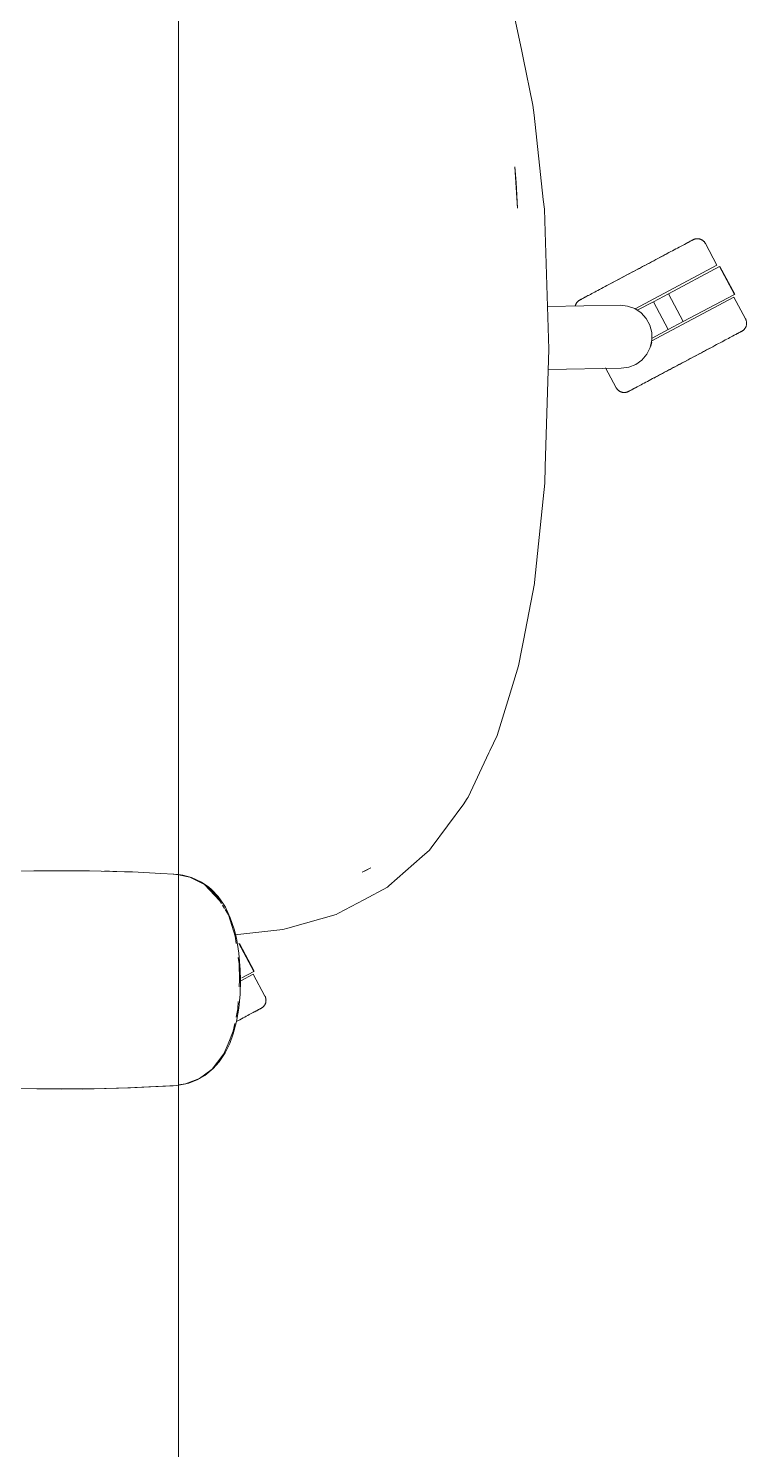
# Model space of a CAD drawing. Header units: millimetres. Extents: x 155927 to 317870, y -36033 to 97293.
# Drawn here: x 180112 to 180431, y 9941 to 10572 of the extents above; entities that cross this region are included whole.
import ezdxf

# ---------------------------------------------------------------- set-up
doc = ezdxf.new("R2010")
doc.units = ezdxf.units.MM
doc.header["$MEASUREMENT"] = 0
doc.layers.add('G-IMPT', color=8, linetype='CONTINUOUS', lineweight=9)
doc.layers.add('I-FURN', color=8, linetype='CONTINUOUS', lineweight=9)

msp = doc.modelspace()

# ---------------------------------------------------------------- linework, layer by layer
at = {"layer": 'G-IMPT'}
for p, q in [((180331.13, 10562.12), (180328.26, 10575.94)), ((180331.9, 10558.44), (180331.13, 10562.12)), ((180331.9, 10558.44), (180336.24, 10537.49)), ((180336.24, 10537.49), (180336.73, 10533.08)), ((180340.86, 10495.63), (180336.73, 10533.08)), ((180328.21, 10510.07), (180328.82, 10503.13)), ((180329.46, 10491.79), (180328.21, 10510.07)), ((180329.46, 10491.79), (180328.82, 10503.13)), ((180340.86, 10495.63), (180341.34, 10491.26)), ((180341.67, 10481.32), (180341.34, 10491.26)), ((180341.67, 10481.32), (180343.37, 10429.14)), ((180343.37, 10429.14), (180341.75, 10376.97)), ((180341.75, 10376.97), (180341.53, 10369.71)), ((180340.8, 10362.65), (180341.53, 10369.71)), ((180336.98, 10325.65), (180340.8, 10362.65)), ((180332.02, 10299.81), (180336.89, 10325.19)), ((180336.98, 10325.65), (180336.89, 10325.19)), ((180329.86, 10288.55), (180331.32, 10296.15)), ((180332.02, 10299.81), (180331.32, 10296.15)), ((180325.66, 10274.94), (180329.86, 10288.55)), ((180320.34, 10257.67), (180325.66, 10274.94)), ((180320.34, 10257.67), (180317.15, 10250.9)), ((180307.45, 10230.34), (180316.72, 10249.98)), ((180316.72, 10249.98), (180317.15, 10250.9)), ((180305.63, 10227.29), (180291.06, 10207.79)), ((180305.63, 10227.29), (180306.09, 10228.06)), ((180306.09, 10228.06), (180307.03, 10229.63)), ((180307.45, 10230.34), (180307.03, 10229.63)), ((180291.06, 10207.79), (180290.34, 10206.82)), ((180287.08, 10203.95), (180272.29, 10190.93)), ((180287.08, 10203.95), (180290.34, 10206.82)), ((180114.62, 10197.54), (180102.31, 10197.25)), ((180114.62, 10197.54), (180120.09, 10197.61)), ((180134.81, 10197.62), (180120.09, 10197.61)), ((180139.32, 10197.57), (180134.81, 10197.62)), ((180139.32, 10197.57), (180154.99, 10197.19)), ((180146.04, 10197.39), (180148.26, 10197.39)), ((180151.59, 10197.25), (180148.26, 10197.39)), ((180154.99, 10197.19), (180158.53, 10197.07)), ((180171.09, 10196.45), (180158.53, 10197.07)), ((180171.09, 10196.45), (180176.76, 10196.17)), ((180178.83, 10195.74), (180176.53, 10196.17)), ((180176.76, 10196.17), (180178.83, 10195.91)), ((180178.83, 10195.91), (180180.76, 10195.67)), ((180183.88, 10194.8), (180178.83, 10195.74)), ((180180.76, 10195.67), (180184.72, 10194.6)), ((180264.32, 10198.96), (180260.43, 10197)), ((180262.03, 10197.78), (180260.43, 10197)), ((180264.32, 10198.96), (180262.03, 10197.78)), ((180188.14, 10192.7), (180183.88, 10194.8)), ((180189.04, 10192.62), (180184.72, 10194.6)), ((180188.14, 10192.7), (180190.37, 10191.59)), ((180189.04, 10192.62), (180192.26, 10190.41)), ((180196.08, 10186.29), (180190.37, 10191.59)), ((180197.28, 10184.2), (180190.37, 10191.59)), ((180190.37, 10191.59), (180192.78, 10189.36)), ((180193.59, 10189.28), (180192.26, 10190.41)), ((180195.42, 10186.33), (180192.78, 10189.36)), ((180193.59, 10189.28), (180196.45, 10186.23)), ((180261.19, 10184.76), (180271.62, 10190.35)), ((180272.29, 10190.93), (180271.62, 10190.35)), ((180197.28, 10184.2), (180196, 10185.67)), ((180197.97, 10183.13), (180196.08, 10186.29)), ((180196.45, 10186.23), (180198.9, 10182.78)), ((180199.3, 10180.91), (180198.44, 10182.35)), ((180199.7, 10181.4), (180198.9, 10182.78)), ((180249.95, 10178.75), (180261.19, 10184.76)), ((180201.04, 10177.99), (180199.58, 10180.44)), ((180201.91, 10176.77), (180199.7, 10181.4)), ((180204.07, 10168.59), (180201.04, 10177.99)), ((180203.65, 10171.68), (180201.91, 10176.77)), ((180227.49, 10172.15), (180248.84, 10178.16)), ((180248.84, 10178.16), (180249.95, 10178.75)), ((180203.65, 10171.68), (180204.62, 10167.75)), ((180203.95, 10169.1), (180225.23, 10171.51)), ((180227.49, 10172.15), (180225.23, 10171.51)), ((180204.54, 10165.3), (180204.07, 10168.59)), ((180204.62, 10167.75), (180205.74, 10160.99)), ((180205.8, 10156.33), (180205.41, 10159.12)), ((180206.32, 10153.68), (180205.74, 10160.99)), ((180205.8, 10156.33), (180206.03, 10149.17)), ((180206.32, 10153.68), (180206.41, 10149.17)), ((180205.84, 10146.06), (180206.03, 10149.17)), ((180206.41, 10149.17), (180206.23, 10142.83)), ((180205.25, 10136.34), (180205.44, 10139.55)), ((180205.66, 10136.68), (180206.23, 10142.83)), ((180204.48, 10132.59), (180205.25, 10136.34)), ((180205.66, 10136.68), (180204.66, 10130.75)), ((180203.21, 10126.38), (180200.88, 10120.76)), ((180203.21, 10126.38), (180203.91, 10129.85)), ((180203.23, 10125.27), (180204.66, 10130.75)), ((180199.04, 10116.36), (180200.88, 10120.76)), ((180199.66, 10116.86), (180201.65, 10120.93)), ((180203.23, 10125.27), (180201.65, 10120.93)), ((180193.82, 10109.58), (180199.04, 10116.36)), ((180199.66, 10116.86), (180197.01, 10112.81)), ((180187.17, 10104.74), (180190.6, 10106.7)), ((180188.2, 10105.41), (180193.82, 10109.58)), ((180190.6, 10106.7), (180194.34, 10109.77)), ((180197.01, 10112.81), (180194.34, 10109.77)), ((180115.98, 10100.77), (180107.56, 10100.94)), ((180115.98, 10100.77), (180146, 10100.89)), ((180115.98, 10100.77), (180136.17, 10100.73)), ((180115.98, 10100.77), (180126.78, 10100.69)), ((180146, 10100.89), (180126.78, 10100.69)), ((180136.17, 10100.73), (180157.56, 10101.23)), ((180136.17, 10100.73), (180156.35, 10101.19)), ((180136.17, 10100.73), (180146, 10100.89)), ((180136.17, 10100.77), (180138.2, 10100.75)), ((180138.2, 10100.75), (180140.11, 10100.82)), ((180146, 10100.89), (180157.56, 10101.23)), ((180156.35, 10101.19), (180178.14, 10102.28)), ((180156.35, 10101.19), (180176.53, 10102.17)), ((180157.56, 10101.23), (180156.35, 10101.19)), ((180157.56, 10101.23), (180178.14, 10102.28)), ((180175.35, 10102.12), (180176.53, 10102.17)), ((180178.14, 10102.28), (180176.53, 10102.17)), ((180178.14, 10102.28), (180179.78, 10102.53)), ((180182, 10103), (180178.83, 10102.52)), ((180182.18, 10102.98), (180179.78, 10102.53)), ((180182, 10103), (180188.2, 10105.41)), ((180182.18, 10102.98), (180183.52, 10103.35)), ((180187.17, 10104.74), (180183.52, 10103.35))]:
    msp.add_line(p, q, dxfattribs=at)
at = {"layer": 'I-FURN'}
for p, q in [((180178.83, 10984.71), (180178.83, 9384.71)), ((180178.83, 9384.71), (180178.83, 10984.71)), ((180398.25, 10472.88), (180397.46, 10472.46)), ((180399.01, 10473.29), (180398.25, 10472.88)), ((180399.75, 10473.68), (180399.01, 10473.29)), ((180400.45, 10474.05), (180399.75, 10473.68)), ((180401.13, 10474.41), (180400.45, 10474.05)), ((180401.78, 10474.76), (180401.13, 10474.41)), ((180402.4, 10475.09), (180401.78, 10474.76)), ((180402.98, 10475.4), (180402.4, 10475.09)), ((180402.67, 10475.23), (180403.24, 10475.53)), ((180403.53, 10475.69), (180402.98, 10475.4)), ((180403.24, 10475.53), (180403.77, 10475.82)), ((180404.05, 10475.96), (180403.53, 10475.69)), ((180403.77, 10475.82), (180404.27, 10476.08)), ((180404.53, 10476.22), (180404.05, 10475.96)), ((180404.27, 10476.08), (180404.74, 10476.33)), ((180404.98, 10476.46), (180404.53, 10476.22)), ((180404.74, 10476.33), (180405.17, 10476.56)), ((180405.39, 10476.68), (180404.98, 10476.46)), ((180405.17, 10476.56), (180405.56, 10476.77)), ((180405.76, 10476.87), (180405.39, 10476.68)), ((180405.56, 10476.77), (180405.92, 10476.96)), ((180406.1, 10477.05), (180405.76, 10476.87)), ((180405.92, 10476.96), (180406.24, 10477.13)), ((180406.39, 10477.21), (180406.1, 10477.05)), ((180406.24, 10477.13), (180406.52, 10477.28)), ((180406.65, 10477.35), (180406.39, 10477.21)), ((180406.52, 10477.28), (180406.76, 10477.4)), ((180406.87, 10477.46), (180406.65, 10477.35)), ((180406.76, 10477.4), (180406.96, 10477.51)), ((180407.05, 10477.56), (180406.87, 10477.46)), ((180406.96, 10477.51), (180407.12, 10477.6)), ((180407.19, 10477.63), (180407.05, 10477.56)), ((180407.12, 10477.6), (180407.24, 10477.66)), ((180407.29, 10477.69), (180407.19, 10477.63)), ((180407.24, 10477.66), (180407.32, 10477.7)), ((180407.35, 10477.72), (180407.29, 10477.69)), ((180407.32, 10477.7), (180407.37, 10477.73)), ((180407.37, 10477.73), (180407.35, 10477.72)), ((180407.37, 10477.73), (180407.52, 10477.8)), ((180407.37, 10477.73), (180407.37, 10477.73)), ((180407.52, 10477.8), (180407.66, 10477.87)), ((180407.66, 10477.87), (180407.81, 10477.93)), ((180407.81, 10477.93), (180407.96, 10477.99)), ((180407.96, 10477.99), (180408.12, 10478.04)), ((180408.12, 10478.04), (180408.27, 10478.08)), ((180408.27, 10478.08), (180408.43, 10478.11)), ((180408.43, 10478.11), (180408.59, 10478.14)), ((180408.59, 10478.14), (180408.75, 10478.17)), ((180408.75, 10478.17), (180408.91, 10478.19)), ((180408.91, 10478.19), (180409.07, 10478.2)), ((180409.07, 10478.2), (180409.23, 10478.2)), ((180409.23, 10478.2), (180409.39, 10478.2)), ((180409.39, 10478.2), (180409.55, 10478.19)), ((180409.55, 10478.19), (180409.71, 10478.18)), ((180409.71, 10478.18), (180409.87, 10478.16)), ((180409.87, 10478.16), (180410.03, 10478.13)), ((180410.03, 10478.13), (180410.19, 10478.09)), ((180410.19, 10478.09), (180410.34, 10478.05)), ((180410.34, 10478.05), (180410.5, 10478.01)), ((180410.5, 10478.01), (180410.65, 10477.96)), ((180410.65, 10477.96), (180410.8, 10477.9)), ((180410.8, 10477.9), (180410.95, 10477.83)), ((180410.95, 10477.83), (180411.09, 10477.76)), ((180411.09, 10477.76), (180411.24, 10477.69)), ((180411.24, 10477.69), (180411.37, 10477.6)), ((180411.37, 10477.6), (180411.51, 10477.52)), ((180411.51, 10477.52), (180411.64, 10477.43)), ((180411.64, 10477.43), (180411.77, 10477.33)), ((180411.77, 10477.33), (180411.89, 10477.22)), ((180411.89, 10477.22), (180412.01, 10477.12)), ((180412.01, 10477.12), (180412.13, 10477)), ((180412.13, 10477), (180412.24, 10476.89)), ((180412.24, 10476.89), (180412.35, 10476.77)), ((180412.35, 10476.77), (180412.45, 10476.64)), ((180412.45, 10476.64), (180412.54, 10476.51)), ((180412.54, 10476.51), (180412.64, 10476.38)), ((180412.64, 10476.38), (180412.72, 10476.24)), ((180412.72, 10476.24), (180412.8, 10476.1)), ((180412.8, 10476.1), (180412.82, 10476.06)), ((180417.97, 10466.38), (180412.82, 10476.06)), ((180417.97, 10466.38), (180381.7, 10447.09)), ((180384.97, 10465.82), (180385.97, 10466.35)), ((180386.51, 10466.64), (180385.51, 10466.11)), ((180385.97, 10466.35), (180386.96, 10466.88)), ((180387.49, 10467.16), (180386.51, 10466.64)), ((180386.96, 10466.88), (180387.95, 10467.4)), ((180388.47, 10467.68), (180387.49, 10467.16)), ((180387.95, 10467.4), (180388.92, 10467.92)), ((180389.44, 10468.2), (180388.47, 10467.68)), ((180388.92, 10467.92), (180389.88, 10468.43)), ((180390.4, 10468.71), (180389.44, 10468.2)), ((180389.88, 10468.43), (180390.83, 10468.94)), ((180391.34, 10469.21), (180390.4, 10468.71)), ((180390.83, 10468.94), (180391.77, 10469.44)), ((180392.27, 10469.7), (180391.34, 10469.21)), ((180391.77, 10469.44), (180392.69, 10469.93)), ((180393.19, 10470.19), (180392.27, 10469.7)), ((180392.69, 10469.93), (180393.6, 10470.41)), ((180394.08, 10470.66), (180393.19, 10470.19)), ((180393.6, 10470.41), (180394.49, 10470.88)), ((180394.96, 10471.13), (180394.08, 10470.66)), ((180394.49, 10470.88), (180395.36, 10471.34)), ((180395.82, 10471.59), (180394.96, 10471.13)), ((180395.36, 10471.34), (180396.2, 10471.79)), ((180396.65, 10472.03), (180395.82, 10471.59)), ((180397.46, 10472.46), (180396.65, 10472.03)), ((180373.13, 10459.52), (180374.07, 10460.02)), ((180374.58, 10460.3), (180373.63, 10459.79)), ((180374.07, 10460.02), (180375.03, 10460.53)), ((180375.55, 10460.81), (180374.58, 10460.3)), ((180375.03, 10460.53), (180376, 10461.05)), ((180376.52, 10461.33), (180375.55, 10460.81)), ((180376, 10461.05), (180376.97, 10461.57)), ((180377.51, 10461.85), (180376.52, 10461.33)), ((180376.97, 10461.57), (180377.96, 10462.09)), ((180378.5, 10462.38), (180377.51, 10461.85)), ((180377.96, 10462.09), (180378.96, 10462.62)), ((180379.49, 10462.91), (180378.5, 10462.38)), ((180378.96, 10462.62), (180379.95, 10463.15)), ((180380.5, 10463.44), (180379.49, 10462.91)), ((180379.95, 10463.15), (180380.96, 10463.69)), ((180381.5, 10463.97), (180380.5, 10463.44)), ((180380.96, 10463.69), (180381.96, 10464.22)), ((180382.51, 10464.51), (180381.5, 10463.97)), ((180381.96, 10464.22), (180382.97, 10464.75)), ((180383.51, 10465.04), (180382.51, 10464.51)), ((180382.97, 10464.75), (180383.97, 10465.29)), ((180384.51, 10465.58), (180383.51, 10465.04)), ((180383.97, 10465.29), (180384.97, 10465.82)), ((180385.51, 10466.11), (180384.51, 10465.58)), ((180396.39, 10453.77), (180419.1, 10465.84)), ((180419.1, 10465.84), (180425.67, 10453.48)), ((180425.84, 10453.57), (180419.27, 10465.93)), ((180361.49, 10453.33), (180362.07, 10453.64)), ((180362.4, 10453.82), (180361.8, 10453.5)), ((180363.03, 10454.16), (180362.4, 10453.82)), ((180363.7, 10454.51), (180363.03, 10454.16)), ((180364.39, 10454.88), (180363.7, 10454.51)), ((180365.11, 10455.26), (180364.39, 10454.88)), ((180365.86, 10455.66), (180365.11, 10455.26)), ((180366.64, 10456.07), (180365.86, 10455.66)), ((180367.44, 10456.5), (180366.64, 10456.07)), ((180368.27, 10456.94), (180367.44, 10456.5)), ((180369.11, 10457.39), (180368.27, 10456.94)), ((180369.98, 10457.85), (180369.11, 10457.39)), ((180370.87, 10458.32), (180369.98, 10457.85)), ((180371.77, 10458.8), (180370.87, 10458.32)), ((180371.28, 10458.54), (180372.2, 10459.03)), ((180372.7, 10459.29), (180371.77, 10458.8)), ((180372.2, 10459.03), (180373.13, 10459.52)), ((180373.63, 10459.79), (180372.7, 10459.29)), ((180389.75, 10450.24), (180396.39, 10453.77)), ((180396.39, 10453.77), (180402.96, 10441.41)), ((180342.75, 10448.09), (180374.94, 10448.66)), ((180355.07, 10448.36), (180355.11, 10448.52)), ((180355.11, 10448.52), (180355.15, 10448.67)), ((180355.15, 10448.67), (180355.2, 10448.83)), ((180355.2, 10448.83), (180355.26, 10448.98)), ((180355.26, 10448.98), (180355.33, 10449.13)), ((180355.33, 10449.13), (180355.4, 10449.27)), ((180355.4, 10449.27), (180355.47, 10449.41)), ((180355.47, 10449.41), (180355.56, 10449.55)), ((180355.56, 10449.55), (180355.64, 10449.69)), ((180355.64, 10449.69), (180355.74, 10449.82)), ((180355.74, 10449.82), (180355.83, 10449.95)), ((180355.83, 10449.95), (180355.94, 10450.07)), ((180355.94, 10450.07), (180356.04, 10450.19)), ((180356.04, 10450.19), (180356.16, 10450.31)), ((180356.16, 10450.31), (180356.27, 10450.42)), ((180356.27, 10450.42), (180356.39, 10450.52)), ((180356.39, 10450.52), (180356.52, 10450.63)), ((180356.52, 10450.63), (180356.65, 10450.72)), ((180356.65, 10450.72), (180356.78, 10450.81)), ((180356.78, 10450.81), (180356.92, 10450.9)), ((180356.92, 10450.9), (180357.06, 10450.98)), ((180357.06, 10450.98), (180357.1, 10451)), ((180357.14, 10451.02), (180357.1, 10451)), ((180357.1, 10451), (180357.12, 10451.01)), ((180357.1, 10451), (180357.1, 10451)), ((180357.12, 10451.01), (180357.18, 10451.04)), ((180357.23, 10451.07), (180357.14, 10451.02)), ((180357.18, 10451.04), (180357.28, 10451.1)), ((180357.35, 10451.13), (180357.23, 10451.07)), ((180357.28, 10451.1), (180357.42, 10451.17)), ((180357.51, 10451.22), (180357.35, 10451.13)), ((180357.42, 10451.17), (180357.6, 10451.27)), ((180357.71, 10451.33), (180357.51, 10451.22)), ((180357.6, 10451.27), (180357.82, 10451.38)), ((180357.95, 10451.45), (180357.71, 10451.33)), ((180357.82, 10451.38), (180358.08, 10451.52)), ((180358.23, 10451.6), (180357.95, 10451.45)), ((180358.08, 10451.52), (180358.37, 10451.68)), ((180358.55, 10451.77), (180358.23, 10451.6)), ((180358.37, 10451.68), (180358.71, 10451.86)), ((180358.9, 10451.96), (180358.55, 10451.77)), ((180358.71, 10451.86), (180359.08, 10452.05)), ((180359.3, 10452.17), (180358.9, 10451.96)), ((180359.08, 10452.05), (180359.49, 10452.27)), ((180359.73, 10452.4), (180359.3, 10452.17)), ((180359.49, 10452.27), (180359.94, 10452.51)), ((180360.19, 10452.65), (180359.73, 10452.4)), ((180359.94, 10452.51), (180360.42, 10452.77)), ((180360.69, 10452.91), (180360.19, 10452.65)), ((180360.42, 10452.77), (180360.94, 10453.04)), ((180361.23, 10453.2), (180360.69, 10452.91)), ((180360.94, 10453.04), (180361.49, 10453.33)), ((180361.8, 10453.5), (180361.23, 10453.2)), ((180374.94, 10448.66), (180378.3, 10448.31)), ((180378.3, 10448.31), (180381.47, 10447.17)), ((180382.6, 10446.44), (180389.75, 10450.24)), ((180425.48, 10452.25), (180388.76, 10432.73)), ((180389.75, 10450.24), (180396.32, 10437.88)), ((180425.67, 10453.48), (180402.96, 10441.41)), ((180430.63, 10442.57), (180425.48, 10452.25)), ((180381.47, 10447.17), (180384.28, 10445.3)), ((180384.28, 10445.3), (180386.56, 10442.81)), ((180386.56, 10442.81), (180388.18, 10439.85)), ((180402.96, 10441.41), (180396.32, 10437.88)), ((180430.63, 10442.57), (180430.71, 10442.42)), ((180430.71, 10442.42), (180430.77, 10442.27)), ((180430.77, 10442.27), (180430.83, 10442.13)), ((180430.83, 10442.13), (180430.89, 10441.97)), ((180430.89, 10441.97), (180430.94, 10441.82)), ((180430.94, 10441.82), (180430.98, 10441.67)), ((180430.98, 10441.67), (180431.02, 10441.51)), ((180431.02, 10441.51), (180431.05, 10441.35)), ((180431.05, 10441.35), (180431.07, 10441.19)), ((180431.07, 10441.19), (180431.09, 10441.03)), ((180431.09, 10441.03), (180431.1, 10440.87)), ((180388.18, 10439.85), (180389.05, 10436.59)), ((180389.05, 10436.59), (180389.1, 10433.22)), ((180396.32, 10437.88), (180389.17, 10434.08)), ((180424.58, 10434.78), (180423.99, 10434.47)), ((180424.27, 10434.61), (180424.83, 10434.92)), ((180425.13, 10435.07), (180424.58, 10434.78)), ((180424.83, 10434.92), (180425.37, 10435.2)), ((180425.64, 10435.35), (180425.13, 10435.07)), ((180425.37, 10435.2), (180425.87, 10435.47)), ((180426.13, 10435.6), (180425.64, 10435.35)), ((180425.87, 10435.47), (180426.34, 10435.72)), ((180426.57, 10435.84), (180426.13, 10435.6)), ((180426.34, 10435.72), (180426.77, 10435.94)), ((180426.98, 10436.06), (180426.57, 10435.84)), ((180426.77, 10435.94), (180427.16, 10436.15)), ((180427.36, 10436.26), (180426.98, 10436.06)), ((180427.16, 10436.15), (180427.51, 10436.34)), ((180427.69, 10436.44), (180427.36, 10436.26)), ((180427.51, 10436.34), (180427.83, 10436.51)), ((180427.99, 10436.59), (180427.69, 10436.44)), ((180427.83, 10436.51), (180428.11, 10436.66)), ((180428.25, 10436.73), (180427.99, 10436.59)), ((180428.11, 10436.66), (180428.35, 10436.79)), ((180428.47, 10436.85), (180428.25, 10436.73)), ((180428.35, 10436.79), (180428.55, 10436.89)), ((180428.65, 10436.94), (180428.47, 10436.85)), ((180428.55, 10436.89), (180428.72, 10436.98)), ((180428.79, 10437.02), (180428.65, 10436.94)), ((180428.72, 10436.98), (180428.84, 10437.05)), ((180428.89, 10437.07), (180428.79, 10437.02)), ((180428.84, 10437.05), (180428.92, 10437.09)), ((180428.95, 10437.1), (180428.89, 10437.07)), ((180428.92, 10437.09), (180428.96, 10437.11)), ((180428.97, 10437.11), (180428.95, 10437.1)), ((180428.96, 10437.11), (180428.97, 10437.11)), ((180429.01, 10437.14), (180428.97, 10437.11)), ((180429.15, 10437.22), (180429.01, 10437.14)), ((180429.28, 10437.3), (180429.15, 10437.22)), ((180429.42, 10437.39), (180429.28, 10437.3)), ((180429.54, 10437.49), (180429.42, 10437.39)), ((180429.67, 10437.59), (180429.54, 10437.49)), ((180429.79, 10437.7), (180429.67, 10437.59)), ((180429.91, 10437.81), (180429.79, 10437.7)), ((180430.02, 10437.92), (180429.91, 10437.81)), ((180430.13, 10438.04), (180430.02, 10437.92)), ((180430.23, 10438.17), (180430.13, 10438.04)), ((180430.33, 10438.29), (180430.23, 10438.17)), ((180430.42, 10438.43), (180430.33, 10438.29)), ((180430.51, 10438.56), (180430.42, 10438.43)), ((180430.59, 10438.7), (180430.51, 10438.56)), ((180430.67, 10438.84), (180430.59, 10438.7)), ((180430.74, 10438.99), (180430.67, 10438.84)), ((180430.8, 10439.14), (180430.74, 10438.99)), ((180430.86, 10439.29), (180430.8, 10439.14)), ((180430.91, 10439.44), (180430.86, 10439.29)), ((180430.96, 10439.59), (180430.91, 10439.44)), ((180431, 10439.75), (180430.96, 10439.59)), ((180431.03, 10439.91), (180431, 10439.75)), ((180431.06, 10440.07), (180431.03, 10439.91)), ((180431.08, 10440.23), (180431.06, 10440.07)), ((180431.1, 10440.39), (180431.08, 10440.23)), ((180431.1, 10440.87), (180431.11, 10440.71)), ((180431.11, 10440.71), (180431.1, 10440.55)), ((180431.1, 10440.55), (180431.1, 10440.39)), ((180388.35, 10429.93), (180386.84, 10426.92)), ((180389.1, 10433.22), (180388.35, 10429.93)), ((180411.48, 10427.82), (180412.43, 10428.32)), ((180412.94, 10428.59), (180411.99, 10428.09)), ((180412.43, 10428.32), (180413.37, 10428.82)), ((180413.87, 10429.09), (180412.94, 10428.59)), ((180413.37, 10428.82), (180414.29, 10429.31)), ((180414.78, 10429.57), (180413.87, 10429.09)), ((180414.29, 10429.31), (180415.2, 10429.79)), ((180415.2, 10429.79), (180416.08, 10430.26)), ((180416.08, 10430.26), (180416.95, 10430.73)), ((180416.95, 10430.73), (180417.8, 10431.18)), ((180417.8, 10431.18), (180418.62, 10431.61)), ((180418.62, 10431.61), (180419.42, 10432.04)), ((180419.42, 10432.04), (180420.2, 10432.45)), ((180420.2, 10432.45), (180420.95, 10432.85)), ((180420.95, 10432.85), (180421.67, 10433.24)), ((180421.67, 10433.24), (180422.37, 10433.6)), ((180422.37, 10433.6), (180423.03, 10433.96)), ((180423.03, 10433.96), (180423.66, 10434.29)), ((180423.66, 10434.29), (180424.27, 10434.61)), ((180381.9, 10422.39), (180378.77, 10421.14)), ((180384.65, 10424.35), (180381.9, 10422.39)), ((180386.84, 10426.92), (180384.65, 10424.35)), ((180399.56, 10421.48), (180400.55, 10422.01)), ((180401.09, 10422.29), (180400.09, 10421.76)), ((180400.55, 10422.01), (180401.55, 10422.54)), ((180402.09, 10422.82), (180401.09, 10422.29)), ((180401.55, 10422.54), (180402.55, 10423.07)), ((180403.1, 10423.36), (180402.09, 10422.82)), ((180402.55, 10423.07), (180403.56, 10423.6)), ((180404.1, 10423.89), (180403.1, 10423.36)), ((180403.56, 10423.6), (180404.56, 10424.14)), ((180405.11, 10424.43), (180404.1, 10423.89)), ((180404.56, 10424.14), (180405.57, 10424.67)), ((180406.11, 10424.96), (180405.11, 10424.43)), ((180405.57, 10424.67), (180406.57, 10425.21)), ((180407.11, 10425.49), (180406.11, 10424.96)), ((180406.57, 10425.21), (180407.57, 10425.74)), ((180408.1, 10426.02), (180407.11, 10425.49)), ((180407.57, 10425.74), (180408.56, 10426.26)), ((180409.09, 10426.55), (180408.1, 10426.02)), ((180408.56, 10426.26), (180409.54, 10426.79)), ((180410.07, 10427.07), (180409.09, 10426.55)), ((180409.54, 10426.79), (180410.52, 10427.3)), ((180411.04, 10427.58), (180410.07, 10427.07)), ((180410.52, 10427.3), (180411.48, 10427.82)), ((180411.99, 10428.09), (180411.04, 10427.58)), ((180375.43, 10420.67), (180343.09, 10420.11)), ((180368.54, 10420.89), (180373.24, 10412.05)), ((180378.77, 10421.14), (180375.43, 10420.67)), ((180388.6, 10415.65), (180389.41, 10416.08)), ((180389.41, 10416.08), (180390.25, 10416.53)), ((180390.71, 10416.77), (180389.86, 10416.32)), ((180390.25, 10416.53), (180391.1, 10416.98)), ((180391.58, 10417.23), (180390.71, 10416.77)), ((180391.1, 10416.98), (180391.98, 10417.45)), ((180392.46, 10417.71), (180391.58, 10417.23)), ((180391.98, 10417.45), (180392.88, 10417.93)), ((180393.37, 10418.19), (180392.46, 10417.71)), ((180392.88, 10417.93), (180393.79, 10418.41)), ((180394.29, 10418.68), (180393.37, 10418.19)), ((180393.79, 10418.41), (180394.72, 10418.91)), ((180395.23, 10419.18), (180394.29, 10418.68)), ((180394.72, 10418.91), (180395.67, 10419.41)), ((180396.18, 10419.68), (180395.23, 10419.18)), ((180395.67, 10419.41), (180396.62, 10419.92)), ((180397.14, 10420.19), (180396.18, 10419.68)), ((180396.62, 10419.92), (180397.59, 10420.43)), ((180398.12, 10420.71), (180397.14, 10420.19)), ((180397.59, 10420.43), (180398.57, 10420.95)), ((180399.1, 10421.24), (180398.12, 10420.71)), ((180398.57, 10420.95), (180399.56, 10421.48)), ((180400.09, 10421.76), (180399.1, 10421.24)), ((180373.26, 10412.01), (180373.24, 10412.05)), ((180373.34, 10411.87), (180373.26, 10412.01)), ((180373.43, 10411.73), (180373.34, 10411.87)), ((180373.52, 10411.6), (180373.43, 10411.73)), ((180373.62, 10411.47), (180373.52, 10411.6)), ((180373.72, 10411.35), (180373.62, 10411.47)), ((180373.82, 10411.23), (180373.72, 10411.35)), ((180373.93, 10411.11), (180373.82, 10411.23)), ((180374.05, 10411), (180373.93, 10411.11)), ((180374.17, 10410.89), (180374.05, 10411)), ((180374.29, 10410.79), (180374.17, 10410.89)), ((180374.42, 10410.69), (180374.29, 10410.79)), ((180374.55, 10410.6), (180374.42, 10410.69)), ((180374.69, 10410.51), (180374.55, 10410.6)), ((180374.83, 10410.43), (180374.69, 10410.51)), ((180374.97, 10410.35), (180374.83, 10410.43)), ((180375.12, 10410.28), (180374.97, 10410.35)), ((180375.26, 10410.22), (180375.12, 10410.28)), ((180375.41, 10410.16), (180375.26, 10410.22)), ((180375.57, 10410.11), (180375.41, 10410.16)), ((180375.72, 10410.06), (180375.57, 10410.11)), ((180375.88, 10410.02), (180375.72, 10410.06)), ((180376.03, 10409.99), (180375.88, 10410.02)), ((180376.19, 10409.96), (180376.03, 10409.99)), ((180376.35, 10409.94), (180376.19, 10409.96)), ((180376.51, 10409.92), (180376.35, 10409.94)), ((180376.67, 10409.91), (180376.51, 10409.92)), ((180376.84, 10409.91), (180376.67, 10409.91)), ((180377, 10409.92), (180376.84, 10409.91)), ((180377.16, 10409.93), (180377, 10409.92)), ((180377.32, 10409.94), (180377.16, 10409.93)), ((180377.48, 10409.97), (180377.32, 10409.94)), ((180377.64, 10410), (180377.48, 10409.97)), ((180377.79, 10410.04), (180377.64, 10410)), ((180377.95, 10410.08), (180377.79, 10410.04)), ((180378.1, 10410.13), (180377.95, 10410.08)), ((180378.25, 10410.18), (180378.1, 10410.13)), ((180378.4, 10410.24), (180378.25, 10410.18)), ((180378.55, 10410.31), (180378.4, 10410.24)), ((180378.69, 10410.38), (180378.55, 10410.31)), ((180378.7, 10410.39), (180378.69, 10410.38)), ((180378.69, 10410.38), (180378.71, 10410.39)), ((180378.74, 10410.41), (180378.7, 10410.39)), ((180378.71, 10410.39), (180378.77, 10410.43)), ((180378.82, 10410.45), (180378.74, 10410.41)), ((180378.77, 10410.43), (180378.87, 10410.48)), ((180378.94, 10410.52), (180378.82, 10410.45)), ((180378.87, 10410.48), (180379.01, 10410.55)), ((180379.11, 10410.6), (180378.94, 10410.52)), ((180379.01, 10410.55), (180379.19, 10410.65)), ((180379.31, 10410.71), (180379.11, 10410.6)), ((180379.19, 10410.65), (180379.41, 10410.77)), ((180379.55, 10410.84), (180379.31, 10410.71)), ((180379.41, 10410.77), (180379.67, 10410.9)), ((180379.83, 10410.99), (180379.55, 10410.84)), ((180379.67, 10410.9), (180379.97, 10411.06)), ((180380.14, 10411.16), (180379.83, 10410.99)), ((180379.97, 10411.06), (180380.3, 10411.24)), ((180380.5, 10411.34), (180380.14, 10411.16)), ((180380.3, 10411.24), (180380.68, 10411.44)), ((180380.89, 10411.55), (180380.5, 10411.34)), ((180380.68, 10411.44), (180381.09, 10411.66)), ((180381.32, 10411.78), (180380.89, 10411.55)), ((180381.09, 10411.66), (180381.53, 10411.89)), ((180381.79, 10412.03), (180381.32, 10411.78)), ((180381.53, 10411.89), (180382.02, 10412.15)), ((180382.29, 10412.3), (180381.79, 10412.03)), ((180382.02, 10412.15), (180382.53, 10412.42)), ((180382.83, 10412.58), (180382.29, 10412.3)), ((180382.53, 10412.42), (180383.08, 10412.72)), ((180383.39, 10412.88), (180382.83, 10412.58)), ((180383.08, 10412.72), (180383.67, 10413.03)), ((180383.67, 10413.03), (180384.28, 10413.36)), ((180384.28, 10413.36), (180384.93, 10413.7)), ((180384.93, 10413.7), (180385.61, 10414.06)), ((180385.61, 10414.06), (180386.32, 10414.44)), ((180386.32, 10414.44), (180387.05, 10414.83)), ((180387.05, 10414.83), (180387.81, 10415.23)), ((180387.81, 10415.23), (180388.6, 10415.65)), ((180205.64, 10165.25), (180205.74, 10165.3)), ((180205.74, 10165.3), (180212.31, 10152.94)), ((180212.48, 10153.03), (180205.91, 10165.39)), ((180212.12, 10151.71), (180206.5, 10148.71)), ((180212.31, 10152.94), (180207.02, 10150.12)), ((180217.27, 10142.02), (180212.12, 10151.71)), ((180217.23, 10138.16), (180217.15, 10138.02)), ((180217.31, 10138.3), (180217.23, 10138.16)), ((180217.27, 10142.02), (180217.35, 10141.88)), ((180217.38, 10138.44), (180217.31, 10138.3)), ((180217.35, 10141.88), (180217.41, 10141.73)), ((180217.44, 10138.59), (180217.38, 10138.44)), ((180217.41, 10141.73), (180217.48, 10141.58)), ((180217.5, 10138.74), (180217.44, 10138.59)), ((180217.48, 10141.58), (180217.53, 10141.43)), ((180217.55, 10138.89), (180217.5, 10138.74)), ((180217.53, 10141.43), (180217.58, 10141.28)), ((180217.6, 10139.05), (180217.55, 10138.89)), ((180217.58, 10141.28), (180217.62, 10141.12)), ((180217.64, 10139.2), (180217.6, 10139.05)), ((180217.62, 10141.12), (180217.66, 10140.96)), ((180217.67, 10139.36), (180217.64, 10139.2)), ((180217.66, 10140.96), (180217.69, 10140.8)), ((180217.7, 10139.52), (180217.67, 10139.36)), ((180217.69, 10140.8), (180217.71, 10140.64)), ((180217.72, 10139.68), (180217.7, 10139.52)), ((180217.71, 10140.64), (180217.73, 10140.48)), ((180217.74, 10139.84), (180217.72, 10139.68)), ((180217.73, 10140.48), (180217.74, 10140.32)), ((180217.74, 10140.32), (180217.75, 10140.16)), ((180217.75, 10140.16), (180217.74, 10140)), ((180217.74, 10140), (180217.74, 10139.84)), ((180206.07, 10131.5), (180206.84, 10131.91)), ((180206.84, 10131.91), (180207.59, 10132.31)), ((180207.59, 10132.31), (180208.31, 10132.69)), ((180208.31, 10132.69), (180209.01, 10133.06)), ((180209.01, 10133.06), (180209.67, 10133.41)), ((180209.67, 10133.41), (180210.3, 10133.75)), ((180210.3, 10133.75), (180210.91, 10134.07)), ((180211.22, 10134.23), (180210.63, 10133.92)), ((180210.91, 10134.07), (180211.48, 10134.37)), ((180211.77, 10134.53), (180211.22, 10134.23)), ((180211.48, 10134.37), (180212.01, 10134.66)), ((180212.29, 10134.8), (180211.77, 10134.53)), ((180212.01, 10134.66), (180212.51, 10134.92)), ((180212.77, 10135.06), (180212.29, 10134.8)), ((180212.51, 10134.92), (180212.98, 10135.17)), ((180213.21, 10135.3), (180212.77, 10135.06)), ((180212.98, 10135.17), (180213.41, 10135.4)), ((180213.62, 10135.51), (180213.21, 10135.3)), ((180213.41, 10135.4), (180213.8, 10135.61)), ((180214, 10135.71), (180213.62, 10135.51)), ((180213.8, 10135.61), (180214.16, 10135.8)), ((180214.33, 10135.89), (180214, 10135.71)), ((180214.16, 10135.8), (180214.47, 10135.97)), ((180214.63, 10136.05), (180214.33, 10135.89)), ((180214.47, 10135.97), (180214.75, 10136.11)), ((180214.89, 10136.19), (180214.63, 10136.05)), ((180214.75, 10136.11), (180214.99, 10136.24)), ((180215.11, 10136.3), (180214.89, 10136.19)), ((180214.99, 10136.24), (180215.19, 10136.35)), ((180215.29, 10136.4), (180215.11, 10136.3)), ((180215.19, 10136.35), (180215.36, 10136.44)), ((180215.43, 10136.47), (180215.29, 10136.4)), ((180215.36, 10136.44), (180215.48, 10136.5)), ((180215.53, 10136.53), (180215.43, 10136.47)), ((180215.48, 10136.5), (180215.56, 10136.54)), ((180215.59, 10136.56), (180215.53, 10136.53)), ((180215.56, 10136.54), (180215.6, 10136.57)), ((180215.61, 10136.57), (180215.59, 10136.56)), ((180215.6, 10136.57), (180215.61, 10136.57)), ((180215.65, 10136.59), (180215.61, 10136.57)), ((180215.79, 10136.67), (180215.65, 10136.59)), ((180215.92, 10136.76), (180215.79, 10136.67)), ((180216.06, 10136.85), (180215.92, 10136.76)), ((180216.19, 10136.94), (180216.06, 10136.85)), ((180216.31, 10137.04), (180216.19, 10136.94)), ((180216.43, 10137.15), (180216.31, 10137.04)), ((180216.55, 10137.26), (180216.43, 10137.15)), ((180216.66, 10137.38), (180216.55, 10137.26)), ((180216.77, 10137.5), (180216.66, 10137.38)), ((180216.87, 10137.62), (180216.77, 10137.5)), ((180216.97, 10137.75), (180216.87, 10137.62)), ((180217.06, 10137.88), (180216.97, 10137.75)), ((180217.15, 10138.02), (180217.06, 10137.88)), ((180204.44, 10130.63), (180205.26, 10131.07)), ((180205.26, 10131.07), (180206.07, 10131.5))]:
    msp.add_line(p, q, dxfattribs=at)
msp.add_arc((180375.37, 10434.67), 13.81, 342.66397, 347.65266, dxfattribs=at)
msp.add_open_spline([(180388.98, 10432.31), (180388.91, 10431.87), (180388.81, 10431.45), (180388.69, 10431.03)], degree=3, dxfattribs=at)

doc.saveas('drawing.dxf')
